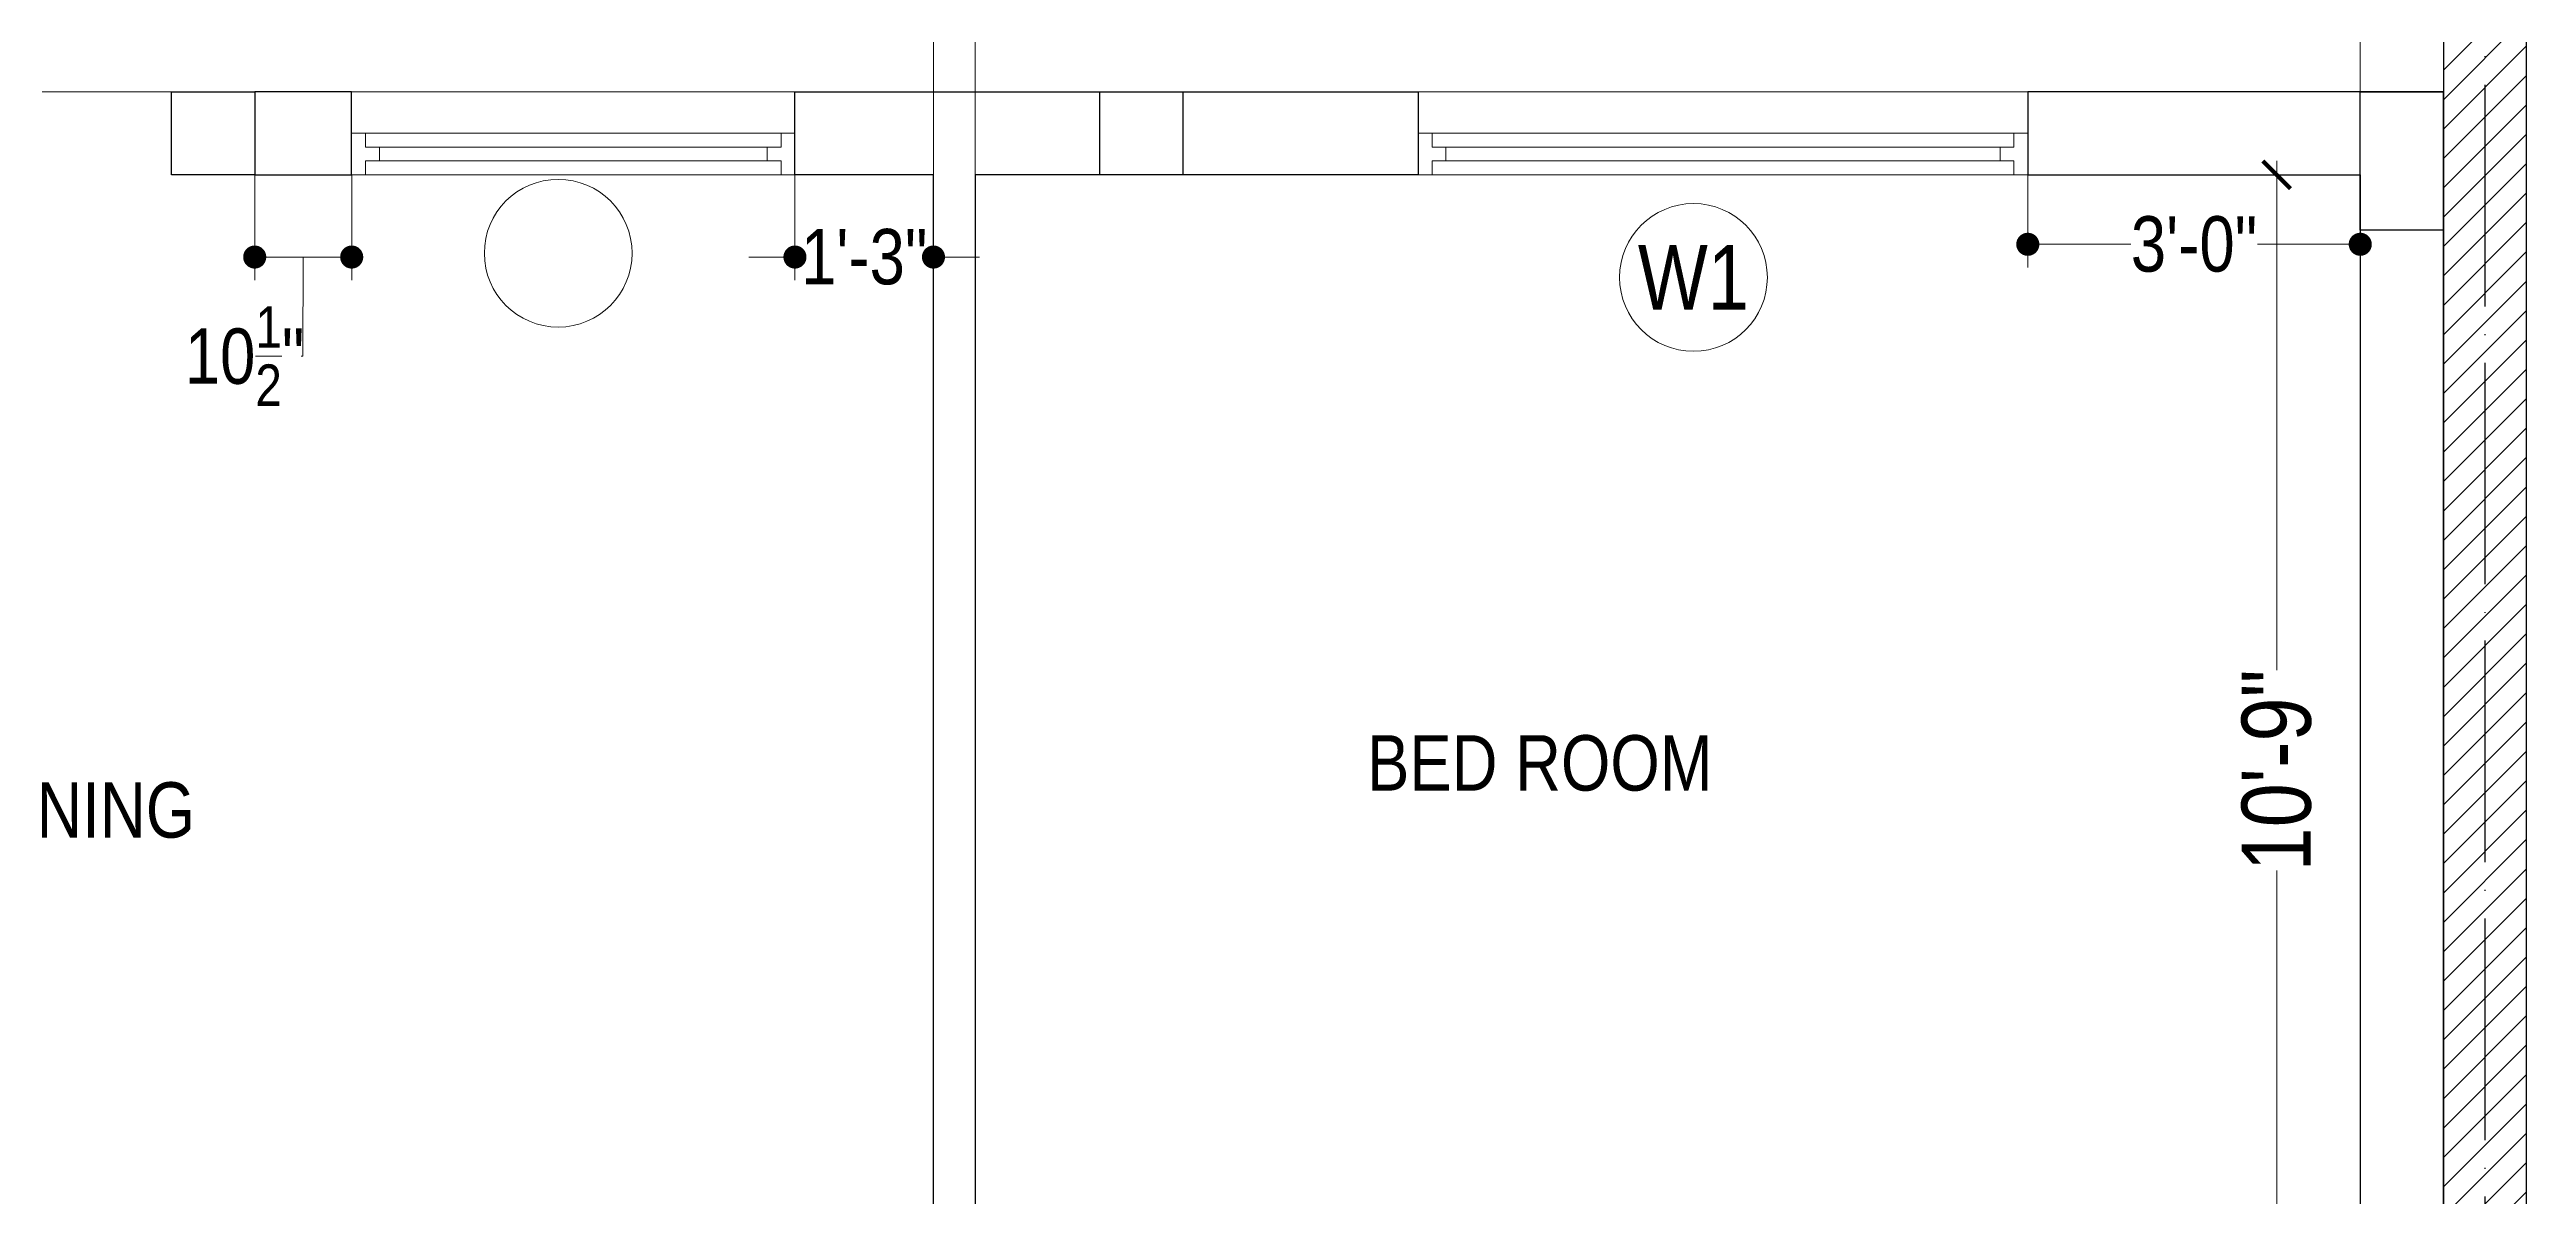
# Model space of a CAD drawing. Header units: millimetres. Extents: x 56222 to 3066687, y -650199 to -121287.
# Drawn here: x 148249 to 148517.2, y -175105 to -174980.8 of the extents above; entities that cross this region are included whole.
import ezdxf

# ---------------------------------------------------------------- set-up
doc = ezdxf.new("R2010")
doc.units = ezdxf.units.MM
doc.header["$MEASUREMENT"] = 0
doc.header["$PDMODE"] = 35
doc.linetypes.add('ACAD_ISO04W100', pattern=[30, 24, -3, 0, -3])
doc.layers.get('Defpoints').update_dxf_attribs({"color": 220})
for name, color, linetype, lineweight in [('COLUMN', 1, 'Continuous', 30), ('GROUND FLOOR', 7, 'Continuous', 9), ('GROUND FLOOR  ( DIM )', 7, 'Continuous', 9), ('GROUND FLOOR  ( HATCH )', 251, 'Continuous', 9), ('GROUND FLOOR  ( PLINE )', 251, 'Continuous', 30), ('GROUND FLOOR ( DW_RAIL )', 7, 'Continuous', 9), ('X_PLOT', 1, 'Continuous', 9)]:
    doc.layers.add(name, color=color, linetype=linetype, lineweight=lineweight)
doc.layers.add('GROUND FLOOR  ( Text )', color=251, linetype='Continuous')
doc.styles.add('Cn BT~6', font='swissc.ttf', dxfattribs={"height": 6})
doc.styles.add("Cn_BT_0'-0", font='swissc.ttf')
doc.styles.add('Cn_BT_7', font='swissc.ttf', dxfattribs={"height": 7})
doc.styles.add('Cn_BT_7½', font='swissc.ttf', dxfattribs={"height": 7.5})
doc.dimstyles.new('Cn BT~6', dxfattribs={"dimtxt": 0.18, "dimasz": 2.5, "dimexe": 2.5, "dimexo": 0, "dimgap": 0.09, "dimtad": 0, "dimdec": 3, "dimzin": 3, "dimdsep": 46, "dimlunit": 4, "dimtxsty": 'Cn BT~6', "dimblk": 'DOT', "dimcen": 0.09, "dimdle": 2, "dimclrd": 250, "dimclre": 250, "dimclrt": 5, "dimadec": 0, "dimazin": 0, "dimtfac": 0.75, "dimtdec": 3, "dimtofl": 0, "dimtmove": 0, "dimatfit": 3, "dimfxl": 1, "dimtolj": 1, "dimtzin": 0, "dimlwd": 15, "dimlwe": 15, "dimarcsym": 0})
doc.dimstyles.new('Cn_BT_7½', dxfattribs={"dimtxt": 9, "dimasz": 3, "dimexe": 1.5, "dimexo": 0, "dimgap": 0.09, "dimtad": 0, "dimdec": 3, "dimzin": 3, "dimdsep": 46, "dimlunit": 4, "dimtxsty": 'Cn_BT_7½', "dimblk": 'ARCHTICK', "dimcen": 0.09, "dimdle": 1.5, "dimclrd": 251, "dimclre": 251, "dimclrt": 14, "dimadec": 0, "dimazin": 0, "dimtfac": 0.75, "dimtdec": 3, "dimtofl": 0, "dimtmove": 0, "dimatfit": 3, "dimfxl": 0, "dimtolj": 1, "dimtzin": 0, "dimlwd": 15, "dimlwe": 15, "dimarcsym": 0})

# ---------------------------------------------------------------- blocks, each defined once
blk = doc.blocks.new('_ArchTick')
at = {"color": 0, "linetype": 'ByBlock', "const_width": 0.15}
blk.add_lwpolyline([(-0.5, -0.5), (0.5, 0.5)], dxfattribs=at)
blk = doc.blocks.new('*D213')
at = {"layer": 'Defpoints', "color": 0, "transparency": 16777216}
for p in [(148499.19, -174994.37), (148490.14, -175123.37), (148499.19, -175123.37)]:
    blk.add_point(p, dxfattribs=at)
at = {"layer": 'GROUND FLOOR  ( DIM )', "color": 251, "lineweight": 15, "transparency": 16777216}
for p, q in [((148499.19, -174994.37), (148488.64, -174994.37)), ((148490.14, -174992.87), (148490.14, -175048.01)), ((148490.14, -175124.87), (148490.14, -175069.73)), ((148499.19, -175123.37), (148488.64, -175123.37))]:
    blk.add_line(p, q, dxfattribs=at)
at = {"layer": 'GROUND FLOOR  ( DIM )', "color": 251, "lineweight": 15, "transparency": 16777216, "xscale": 3, "yscale": 3, "zscale": 3}
for p, rotation in [((148490.14, -174994.37), 90), ((148490.14, -175123.37), 270)]:
    blk.add_blockref('_ArchTick', p, dxfattribs=dict(at, rotation=rotation))
at = {"layer": 'GROUND FLOOR  ( DIM )', "color": 14, "transparency": 16777216, "insert": (148490.14, -175058.87), "char_height": 7.5, "attachment_point": 5, "rotation": 90, "style": 'Cn_BT_7½'}
blk.add_mtext('\\A1;10\'-9"', dxfattribs=at)
blk = doc.blocks.new('_Dot')
at = {"color": 0, "linetype": 'ByBlock', "lineweight": -2}
blk.add_line((-0.5, 0), (-1, 0), dxfattribs=at)
at = {"color": 0, "linetype": 'ByBlock', "const_width": 0.5}
blk.add_lwpolyline([(-0.25, 0, 1), (0.25, 0, 1)], format="xyb", close=True, dxfattribs=at)
blk = doc.blocks.new('*D208')
at = {"layer": 'Defpoints', "color": 0, "transparency": 16777216}
for p in [(148344.69, -174972.29), (148116.69, -174985.37), (148344.69, -174994.37)]:
    blk.add_point(p, dxfattribs=at)
at = {"layer": 'GROUND FLOOR  ( DIM )', "color": 250, "lineweight": 15, "transparency": 16777216}
for p, q in [((148116.69, -174985.37), (148116.69, -174969.79)), ((148344.69, -174994.37), (148344.69, -174969.79)), ((148119.19, -174972.29), (148221.98, -174972.29)), ((148342.19, -174972.29), (148239.39, -174972.29))]:
    blk.add_line(p, q, dxfattribs=at)
at = {"layer": 'GROUND FLOOR  ( DIM )', "color": 250, "lineweight": 15, "transparency": 16777216, "xscale": 2.5, "yscale": 2.5, "zscale": 2.5, "rotation": 180}
blk.add_blockref('_Dot', (148116.69, -174972.29), dxfattribs=at)
at = {"layer": 'GROUND FLOOR  ( DIM )', "color": 250, "lineweight": 15, "transparency": 16777216, "xscale": 2.5, "yscale": 2.5, "zscale": 2.5}
blk.add_blockref('_Dot', (148344.69, -174972.29), dxfattribs=at)
at = {"layer": 'GROUND FLOOR  ( DIM )', "color": 5, "transparency": 16777216, "insert": (148230.69, -174972.29), "char_height": 6, "attachment_point": 5, "style": 'Cn BT~6'}
blk.add_mtext('\\A1;19\'-0"', dxfattribs=at)
blk = doc.blocks.new('*D207')
at = {"layer": 'Defpoints', "color": 0, "transparency": 16777216}
for p in [(148349.19, -174972.29), (148344.69, -174994.37), (148349.19, -174994.37)]:
    blk.add_point(p, dxfattribs=at)
at = {"layer": 'GROUND FLOOR  ( DIM )', "color": 250, "lineweight": 15, "transparency": 16777216}
for p, q in [((148346.94, -174972.29), (148349.31, -174964.38)), ((148349.31, -174964.38), (148349.49, -174964.38)), ((148344.69, -174994.37), (148344.69, -174969.79)), ((148349.19, -174994.37), (148349.19, -174969.79)), ((148342.19, -174972.29), (148339.69, -174972.29)), ((148344.69, -174972.29), (148349.19, -174972.29)), ((148351.69, -174972.29), (148354.19, -174972.29))]:
    blk.add_line(p, q, dxfattribs=at)
at = {"layer": 'GROUND FLOOR  ( DIM )', "color": 250, "lineweight": 15, "transparency": 16777216, "xscale": 2.5, "yscale": 2.5, "zscale": 2.5}
blk.add_blockref('_Dot', (148344.69, -174972.29), dxfattribs=at)
at = {"layer": 'GROUND FLOOR  ( DIM )', "color": 250, "lineweight": 15, "transparency": 16777216, "xscale": 2.5, "yscale": 2.5, "zscale": 2.5, "rotation": 180}
blk.add_blockref('_Dot', (148349.19, -174972.29), dxfattribs=at)
at = {"layer": 'GROUND FLOOR  ( DIM )', "color": 5, "transparency": 16777216, "insert": (148353.81, -174964.38), "char_height": 6, "attachment_point": 5, "style": 'Cn BT~6'}
blk.add_mtext('\\A1;4{\\H0.750000x;\\S1/2;}"', dxfattribs=at)
blk = doc.blocks.new('*D206')
at = {"layer": 'Defpoints', "color": 0, "transparency": 16777216}
for p in [(148499.19, -174972.29), (148499.19, -174985.37), (148349.19, -174994.37)]:
    blk.add_point(p, dxfattribs=at)
at = {"layer": 'GROUND FLOOR  ( DIM )', "color": 250, "lineweight": 15, "transparency": 16777216}
for p, q in [((148349.19, -174994.37), (148349.19, -174969.79)), ((148499.19, -174985.37), (148499.19, -174969.79)), ((148351.69, -174972.29), (148415.48, -174972.29)), ((148496.69, -174972.29), (148432.89, -174972.29))]:
    blk.add_line(p, q, dxfattribs=at)
at = {"layer": 'GROUND FLOOR  ( DIM )', "color": 250, "lineweight": 15, "transparency": 16777216, "xscale": 2.5, "yscale": 2.5, "zscale": 2.5, "rotation": 180}
blk.add_blockref('_Dot', (148349.19, -174972.29), dxfattribs=at)
at = {"layer": 'GROUND FLOOR  ( DIM )', "color": 250, "lineweight": 15, "transparency": 16777216, "xscale": 2.5, "yscale": 2.5, "zscale": 2.5}
blk.add_blockref('_Dot', (148499.19, -174972.29), dxfattribs=at)
at = {"layer": 'GROUND FLOOR  ( DIM )', "color": 5, "transparency": 16777216, "insert": (148424.19, -174972.29), "char_height": 6, "attachment_point": 5, "style": 'Cn BT~6'}
blk.add_mtext('\\A1;12\'-6"', dxfattribs=at)
blk = doc.blocks.new('*D205')
at = {"layer": 'Defpoints', "color": 0, "transparency": 16777216}
for p in [(148508.19, -174972.29), (148499.19, -174985.37), (148508.19, -174985.37)]:
    blk.add_point(p, dxfattribs=at)
at = {"layer": 'GROUND FLOOR  ( DIM )', "color": 250, "lineweight": 15, "transparency": 16777216}
for p, q in [((148499.19, -174985.37), (148499.19, -174969.79)), ((148508.19, -174985.37), (148508.19, -174969.79)), ((148496.69, -174972.29), (148494.19, -174972.29)), ((148510.69, -174972.29), (148513.19, -174972.29))]:
    blk.add_line(p, q, dxfattribs=at)
at = {"layer": 'GROUND FLOOR  ( DIM )', "color": 250, "lineweight": 15, "transparency": 16777216, "xscale": 2.5, "yscale": 2.5, "zscale": 2.5}
blk.add_blockref('_Dot', (148499.19, -174972.29), dxfattribs=at)
at = {"layer": 'GROUND FLOOR  ( DIM )', "color": 250, "lineweight": 15, "transparency": 16777216, "xscale": 2.5, "yscale": 2.5, "zscale": 2.5, "rotation": 180}
blk.add_blockref('_Dot', (148508.19, -174972.29), dxfattribs=at)
at = {"layer": 'GROUND FLOOR  ( DIM )', "color": 5, "transparency": 16777216, "insert": (148503.69, -174972.29), "char_height": 6, "attachment_point": 5, "style": 'Cn BT~6'}
blk.add_mtext('\\A1;9"', dxfattribs=at)
blk = doc.blocks.new('*D186')
at = {"layer": 'Defpoints', "color": 0, "transparency": 16777216}
for p in [(148329.69, -174994.37), (148344.69, -174994.37), (148329.69, -175003.28)]:
    blk.add_point(p, dxfattribs=at)
at = {"layer": 'GROUND FLOOR  ( DIM )', "color": 250, "lineweight": 15, "transparency": 16777216}
for p, q in [((148329.69, -174994.37), (148329.69, -175005.78)), ((148344.69, -174994.37), (148344.69, -175005.78)), ((148327.19, -175003.28), (148324.69, -175003.28)), ((148347.19, -175003.28), (148349.69, -175003.28))]:
    blk.add_line(p, q, dxfattribs=at)
at = {"layer": 'GROUND FLOOR  ( DIM )', "color": 250, "lineweight": 15, "transparency": 16777216, "xscale": 2.5, "yscale": 2.5, "zscale": 2.5}
blk.add_blockref('_Dot', (148329.69, -175003.28), dxfattribs=at)
at = {"layer": 'GROUND FLOOR  ( DIM )', "color": 250, "lineweight": 15, "transparency": 16777216, "xscale": 2.5, "yscale": 2.5, "zscale": 2.5, "rotation": 180}
blk.add_blockref('_Dot', (148344.69, -175003.28), dxfattribs=at)
at = {"layer": 'GROUND FLOOR  ( DIM )', "color": 5, "transparency": 16777216, "insert": (148337.19, -175003.28), "char_height": 6, "attachment_point": 5, "style": 'Cn BT~6'}
blk.add_mtext('\\A1;1\'-3"', dxfattribs=at)
blk = doc.blocks.new('*D184')
at = {"layer": 'Defpoints', "color": 0, "transparency": 16777216}
for p in [(148463.19, -174994.37), (148499.19, -174994.37), (148463.19, -175001.9)]:
    blk.add_point(p, dxfattribs=at)
at = {"layer": 'GROUND FLOOR  ( DIM )', "color": 250, "lineweight": 15, "transparency": 16777216}
for p, q in [((148463.19, -174994.37), (148463.19, -175004.4)), ((148499.19, -174994.37), (148499.19, -175004.4)), ((148465.69, -175001.9), (148474.33, -175001.9)), ((148496.69, -175001.9), (148488.05, -175001.9))]:
    blk.add_line(p, q, dxfattribs=at)
at = {"layer": 'GROUND FLOOR  ( DIM )', "color": 250, "lineweight": 15, "transparency": 16777216, "xscale": 2.5, "yscale": 2.5, "zscale": 2.5, "rotation": 180}
blk.add_blockref('_Dot', (148463.19, -175001.9), dxfattribs=at)
at = {"layer": 'GROUND FLOOR  ( DIM )', "color": 250, "lineweight": 15, "transparency": 16777216, "xscale": 2.5, "yscale": 2.5, "zscale": 2.5}
blk.add_blockref('_Dot', (148499.19, -175001.9), dxfattribs=at)
at = {"layer": 'GROUND FLOOR  ( DIM )', "color": 5, "transparency": 16777216, "insert": (148481.19, -175001.9), "char_height": 6, "attachment_point": 5, "style": 'Cn BT~6'}
blk.add_mtext('\\A1;3\'-0"', dxfattribs=at)
blk = doc.blocks.new('*D174')
at = {"layer": 'Defpoints', "color": 0, "transparency": 16777216}
for p in [(148271.19, -174994.37), (148281.69, -174994.37), (148281.69, -175003.28)]:
    blk.add_point(p, dxfattribs=at)
at = {"layer": 'GROUND FLOOR  ( DIM )', "color": 250, "lineweight": 15, "transparency": 16777216}
for p, q in [((148271.19, -174994.37), (148271.19, -175005.78)), ((148281.69, -174994.37), (148281.69, -175005.78)), ((148273.69, -175003.28), (148279.19, -175003.28)), ((148276.44, -175003.28), (148276.4, -175014.01)), ((148276.4, -175014.01), (148276.22, -175014.01))]:
    blk.add_line(p, q, dxfattribs=at)
at = {"layer": 'GROUND FLOOR  ( DIM )', "color": 250, "lineweight": 15, "transparency": 16777216, "xscale": 2.5, "yscale": 2.5, "zscale": 2.5, "rotation": 180}
blk.add_blockref('_Dot', (148271.19, -175003.28), dxfattribs=at)
at = {"layer": 'GROUND FLOOR  ( DIM )', "color": 250, "lineweight": 15, "transparency": 16777216, "xscale": 2.5, "yscale": 2.5, "zscale": 2.5}
blk.add_blockref('_Dot', (148281.69, -175003.28), dxfattribs=at)
at = {"layer": 'GROUND FLOOR  ( DIM )', "color": 5, "transparency": 16777216, "insert": (148270.09, -175014.01), "char_height": 6, "attachment_point": 5, "style": 'Cn BT~6'}
blk.add_mtext('\\A1;10{\\H0.750000x;\\S1/2;}"', dxfattribs=at)

msp = doc.modelspace()

# ---------------------------------------------------------------- hatches: boundary and pattern name
at = {"layer": 'GROUND FLOOR  ( HATCH )'}
h = msp.add_hatch(dxfattribs=at)
h.set_pattern_fill('ANSI31', color=6, scale=18, style=0)
h.set_pattern_definition([(45, (31976.5016, -12658.698), (-1.590990258, 1.590990258), [])])
h.paths.add_polyline_path([(148517.1875, -174934.3723), (148508.1876, -174934.3723), (148508.1876, -175277.8723), (148517.1875, -175277.8723)])

# ---------------------------------------------------------------- linework, layer by layer
at = {"layer": 'COLUMN'}
for points in [[(148262.1875, -174985.3723), (148271.1875, -174985.3723), (148271.1875, -174994.3723), (148262.1875, -174994.3723)], [(148362.6875, -174985.3723), (148371.6875, -174985.3723), (148371.6875, -174994.3723), (148362.6875, -174994.3723)], [(148499.1875, -174985.3723), (148508.1875, -174985.3723), (148508.1875, -175000.3723), (148499.1875, -175000.3723)]]:
    msp.add_lwpolyline(points, close=True, dxfattribs=at)
at = {"layer": 'GROUND FLOOR'}
for p, q in [((148508.1875, -174894.3234), (148508.1875, -175415.2563)), ((148508.1876, -174894.3234), (148508.1876, -174985.3723)), ((148508.1875, -174985.3723), (148107.6875, -174985.3723)), ((148262.1875, -174985.3723), (148262.1875, -174994.3723)), ((148281.6875, -174985.3723), (148281.6875, -174994.3723)), ((148329.6875, -174985.3723), (148329.6875, -174994.3723)), ((148397.1875, -174985.3723), (148397.1875, -174994.3723)), ((148463.1875, -174985.3723), (148463.1875, -174994.3723)), ((148344.6875, -174994.3723), (148262.1875, -174994.3723)), ((148344.6875, -174994.3723), (148344.6875, -175123.3723)), ((148499.1875, -174994.3723), (148349.1875, -174994.3723)), ((148349.1875, -174994.3723), (148349.1875, -175123.3723)), ((148499.1875, -174994.3723), (148499.1875, -175123.3723))]:
    msp.add_line(p, q, dxfattribs=at)
at = {"layer": 'GROUND FLOOR', "color": 1, "linetype": 'ACAD_ISO04W100'}
msp.add_line((148512.6876, -174894.3234), (148512.6876, -175277.8723), dxfattribs=at)
at = {"layer": 'GROUND FLOOR', "color": 6, "lineweight": 30}
msp.add_lwpolyline([(148517.1875, -174934.3723), (148508.1876, -174934.3723), (148508.1876, -175277.8723), (148517.1875, -175277.8723)], close=True, dxfattribs=at)
at = {"layer": 'GROUND FLOOR  ( DIM )', "color": 5}
for centre in [(148304.0547, -175002.8677), (148426.9854, -175005.4862)]:
    msp.add_circle(centre, 8, dxfattribs=at)
at = {"layer": 'GROUND FLOOR  ( PLINE )'}
for points in [[(148329.6875, -174985.3723), (148397.1875, -174985.3723), (148397.1875, -174994.3723), (148349.1875, -174994.3723), (148349.1875, -175123.3723), (148367.1875, -175123.3723), (148367.1875, -175127.8723), (148266.6875, -175127.8723), (148266.6875, -175123.3723), (148344.6875, -175123.3723), (148344.6875, -174994.3723), (148329.6875, -174994.3723)], [(148281.6875, -174985.3723), (148271.1875, -174985.3723), (148271.1875, -174994.3723), (148281.6875, -174994.3723)], [(148508.1875, -174985.3723), (148463.1875, -174985.3723), (148463.1875, -174994.3723), (148499.1875, -174994.3723), (148499.1875, -175123.3723), (148473.6875, -175123.3723), (148473.6875, -175127.8723), (148499.1875, -175127.8723), (148499.1875, -175255.3723), (148434.6875, -175255.3723), (148434.6875, -175259.8723), (148499.1875, -175259.8723), (148499.1875, -175277.8723), (148508.1875, -175277.8723)]]:
    msp.add_lwpolyline(points, close=True, dxfattribs=at)
at = {"layer": 'GROUND FLOOR ( DW_RAIL )'}
for points in [[(148281.6875, -174994.3723), (148283.1875, -174994.3723), (148283.1875, -174992.8723), (148284.6875, -174992.8723), (148284.6875, -174991.3723), (148326.6875, -174991.3723), (148326.6875, -174992.8723), (148328.1875, -174992.8723), (148328.1875, -174994.3723), (148329.6875, -174994.3723), (148329.6875, -174989.8723), (148328.1875, -174989.8723), (148328.1875, -174991.3723), (148326.6875, -174991.3723), (148326.6875, -174992.8723), (148284.6875, -174992.8723), (148284.6875, -174991.3723), (148283.1875, -174991.3723), (148283.1875, -174989.8723), (148281.6875, -174989.8723), (148281.6875, -174994.3723), (148329.6875, -174994.3723), (148329.6875, -174989.8723), (148281.6875, -174989.8723)], [(148463.1875, -174989.8723), (148461.6875, -174989.8723), (148461.6875, -174991.3723), (148460.1875, -174991.3723), (148460.1875, -174992.8723), (148400.1875, -174992.8723), (148400.1875, -174991.3723), (148398.6875, -174991.3723), (148398.6875, -174989.8723), (148397.1875, -174989.8723), (148397.1875, -174994.3723), (148398.6875, -174994.3723), (148398.6875, -174992.8723), (148400.1875, -174992.8723), (148400.1875, -174991.3723), (148460.1875, -174991.3723), (148460.1875, -174992.8723), (148461.6875, -174992.8723), (148461.6875, -174994.3723), (148463.1875, -174994.3723), (148463.1875, -174989.8723), (148397.1875, -174989.8723), (148397.1875, -174994.3723), (148463.1875, -174994.3723)]]:
    msp.add_lwpolyline(points, close=True, dxfattribs=at)
at = {"layer": 'X_PLOT', "linetype": 'ACAD_ISO04W100', "lineweight": 30}
msp.add_line((148512.6876, -174894.3234), (148512.6876, -175390.1223), dxfattribs=at)

# ---------------------------------------------------------------- texts
at = {"layer": 'GROUND FLOOR  ( DIM )', "color": 5, "insert": (148426.9854, -175005.4862), "char_height": 7, "attachment_point": 5, "style": 'Cn_BT_7'}
msp.add_mtext('W1', dxfattribs=at)
at = {"layer": 'GROUND FLOOR  ( Text )', "char_height": 6, "attachment_point": 5, "style": "Cn_BT_0'-0"}
for s, insert in [('BED ROOM', (148410.348, -175058.1038)), ('KITCHEN / DINING', (148234.7692, -175063.2002))]:
    msp.add_mtext(s, dxfattribs=dict(at, insert=insert))

# ---------------------------------------------------------------- dimensions: what is measured, and where the dimension line sits
at = {"layer": 'GROUND FLOOR  ( DIM )'}
for base, p1, p2, picture, middle in [((148349.1875, -174972.2938), (148344.6875, -174994.3723), (148349.1875, -174994.3723), '*D207', (148349.5827, -174964.3767)), ((148344.6875, -174972.2938), (148116.6875, -174985.3723), (148344.6875, -174994.3723), '*D208', (148230.6875, -174972.2938)), ((148499.1875, -174972.2938), (148349.1875, -174994.3723), (148499.1875, -174985.3723), '*D206', (148424.1875, -174972.2938)), ((148508.1875, -174972.2938), (148499.1875, -174985.3723), (148508.1875, -174985.3723), '*D205', (148503.6875, -174972.2938))]:
    dim = msp.add_linear_dim(base=base, p1=p1, p2=p2, dimstyle='Cn BT~6', override={"dimtmove": 1}, dxfattribs=at)
    dim.commit()
    dim.dimension.update_dxf_attribs({"geometry": picture, "text_midpoint": middle})
dim = msp.add_linear_dim(base=(148281.6875, -175003.2755), p1=(148271.1875, -174994.3723), p2=(148281.6875, -174994.3723), dimstyle='Cn BT~6', override={"dimtmove": 1}, dxfattribs=at)
dim.commit()
dim.dimension.update_dxf_attribs({"geometry": '*D174', "text_midpoint": (148276.1258, -175014.0103), "dimtype": 160})
for base, p1, p2, picture, middle in [((148329.6875, -175003.2755), (148344.6875, -174994.3723), (148329.6875, -174994.3723), '*D186', (148337.1875, -175003.2755)), ((148463.1875, -175001.9014), (148499.1875, -174994.3723), (148463.1875, -174994.3723), '*D184', (148481.1875, -175001.9014))]:
    dim = msp.add_linear_dim(base=base, p1=p1, p2=p2, dimstyle='Cn BT~6', dxfattribs=at)
    dim.commit()
    dim.dimension.update_dxf_attribs({"geometry": picture, "text_midpoint": middle})
dim = msp.add_linear_dim(base=(148490.14, -175123.3723), p1=(148499.1875, -174994.3723), p2=(148499.1875, -175123.3723), angle=90, dimstyle='Cn_BT_7½', dxfattribs=at)
dim.commit()
dim.dimension.update_dxf_attribs({"geometry": '*D213', "text_midpoint": (148490.14, -175058.8723)})

doc.saveas('drawing.dxf')
